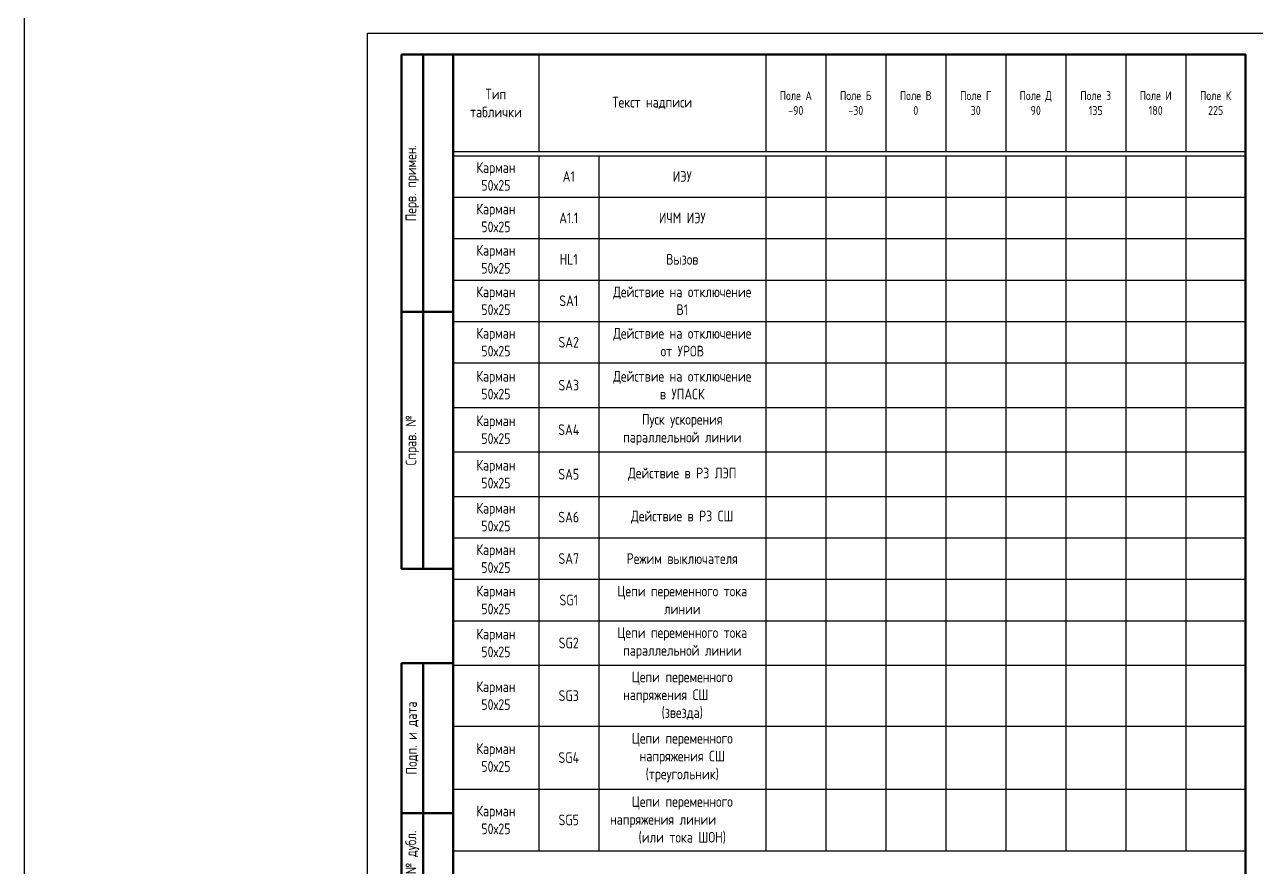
# Model space of a CAD drawing. Header units: millimetres. Extents: x -920 to 3495, y -90 to 589.
# Drawn here: x -920 to -632.5, y 102.3 to 299 of the extents above; entities that cross this region are included whole.
import ezdxf

# ---------------------------------------------------------------- set-up
doc = ezdxf.new("R2010")
doc.units = ezdxf.units.MM
doc.styles.add('Gost_type_A', font='GOST_A.TTF')

# ---------------------------------------------------------------- blocks, each defined once
blk = doc.blocks.new('Штамп левый верхний')
at = {"lineweight": 50}
for points in [[(-12, 0), (-7, 0), (-7, -60), (-12, -60)], [(-7, 0), (0, 0), (0, -60), (-7, -60)], [(-12, -60), (-7, -60), (-7, -120), (-12, -120)], [(-7, -60), (0, -60), (0, -120), (-7, -120)]]:
    blk.add_lwpolyline(points, close=True, dxfattribs=at)
at = {"char_height": 2.5, "width": 60, "attachment_point": 5, "rotation": 90, "style": 'Gost_type_A'}
for s, insert in [('Перв. примен.', (-9.5, -30)), ('Справ. №', (-9.5, -90))]:
    blk.add_mtext(s, dxfattribs=dict(at, insert=insert))
blk = doc.blocks.new('Штамп левый нижний')
at = {"lineweight": 50}
for points in [[(-12, 145), (-7, 145), (-7, 110), (-12, 110)], [(-7, 145), (0, 145), (0, 110), (-7, 110)], [(-12, 110), (-7, 110), (-7, 85), (-12, 85)], [(-7, 110), (0, 110), (0, 85), (-7, 85)], [(-12, 85), (-7, 85), (-7, 60), (-12, 60)], [(-7, 85), (0, 85), (0, 60), (-7, 60)], [(-12, 60), (-7, 60), (-7, 25), (-12, 25)], [(-7, 60), (0, 60), (0, 25), (-7, 25)], [(-12, 25), (-7, 25), (-7, 0), (-12, 0)], [(-7, 25), (0, 25), (0, 0), (-7, 0)]]:
    blk.add_lwpolyline(points, close=True, dxfattribs=at)
at = {"char_height": 2.5, "attachment_point": 5, "rotation": 90, "style": 'Gost_type_A'}
for s, insert, width in [('Подп. и дата', (-9.5, 127.5), 35), ('Инв. № дубл.', (-9.5, 97.5), 25), ('Взам. инв. №', (-9.5, 72.5), 25), ('Подп. и дата', (-9.5, 42.5), 35), ('Инв. N подл.', (-9.5, 12.5), 25)]:
    blk.add_mtext(s, dxfattribs=dict(at, insert=insert, width=width))
blk = doc.blocks.new('Формат_А4')
blk.add_lwpolyline([(0, 297), (0, 0), (-210, 0), (-210, 297)], close=True)
at = {"lineweight": 50}
blk.add_lwpolyline([(-190, 292), (-5, 292), (-5, 5), (-190, 5)], close=True, dxfattribs=at)
blk = doc.blocks.new('*T24')
at = {"color": 0, "linetype": 'ByBlock', "lineweight": -2, "transparency": 16777216}
for p, q in [((0, 0), (185, 0)), ((0, 0), (0, -185.8)), ((20, 0), (20, -22.61)), ((73, 0), (73, -22.61)), ((87, 0), (87, -22.61)), ((101, 0), (101, -22.61)), ((115, 0), (115, -22.61)), ((129, 0), (129, -22.61)), ((143, 0), (143, -22.61)), ((157, 0), (157, -22.61)), ((171, 0), (171, -22.61)), ((185, 0), (185, -185.8)), ((0, -22.61), (185, -22.61)), ((0, -23.61), (185, -23.61)), ((20, -23.61), (20, -185.8)), ((34, -23.61), (34, -185.8)), ((73, -23.61), (73, -185.8)), ((87, -23.61), (87, -185.8)), ((101, -23.61), (101, -185.8)), ((115, -23.61), (115, -185.8)), ((129, -23.61), (129, -185.8)), ((143, -23.61), (143, -185.8)), ((157, -23.61), (157, -185.8)), ((171, -23.61), (171, -185.8)), ((0, -33.28), (185, -33.28)), ((0, -42.95), (185, -42.95)), ((0, -52.62), (185, -52.62)), ((0, -62.29), (185, -62.29)), ((0, -71.96), (185, -71.96)), ((0, -82.34), (185, -82.34)), ((0, -92.73), (185, -92.73)), ((0, -103.11), (185, -103.11)), ((0, -112.78), (185, -112.78)), ((0, -122.45), (185, -122.45)), ((0, -132.12), (185, -132.12)), ((0, -142.5), (185, -142.5)), ((0, -156.7), (185, -156.7)), ((0, -171.43), (185, -171.43)), ((0, -185.8), (185, -185.8))]:
    blk.add_line(p, q, dxfattribs=at)
at = {"color": 0, "transparency": 16777216, "char_height": 2.5, "attachment_point": 5, "style": 'Gost_type_A'}
for s, insert, width in [('Тип таблички', (10, -11.3), 17), ('{\\H0.83333x;\\C256;Поле А \\P-90}', (80, -11.3), 11), ('{\\H0.83333x;\\C256;Поле Б\\P-30}', (94, -11.3), 11), ('{\\H0.83333x;\\C256;Поле В\\P0}', (108, -11.3), 11), ('{\\H0.83333x;\\C256;Поле Г\\P30}', (122, -11.3), 11), ('{\\H0.83333x;\\C256;Поле Д\\P90}', (136, -11.3), 11), ('{\\H0.83333x;\\C256;Поле З\\P135}', (150, -11.3), 11), ('{\\H0.83333x;\\C256;Поле И\\P180}', (164, -11.3), 11), ('{\\H0.83333x;\\C256;Поле К\\P225}', (178, -11.3), 11), ('Текст надписи', (46.5, -11.3), 50), ('Карман\\P50х25', (10, -28.44), 17), ('A1', (27, -28.44), 11), ('ИЭУ', (53.5, -28.44), 36), ('Карман\\P50х25', (10, -38.11), 17), ('A1.1', (27, -38.11), 11), ('ИЧМ ИЭУ', (53.5, -38.11), 36), ('Карман\\P50х25', (10, -47.78), 17), ('HL1', (27, -47.78), 11), ('Вызов', (53.5, -47.78), 36), ('Карман\\P50х25', (10, -57.45), 17), ('Действие на отключение\\PВ1', (53.5, -57.45), 36), ('SA1', (27, -57.45), 11), ('Карман\\P50х25', (10, -67.12), 17), ('SA2', (27, -67.12), 11), ('Действие на отключение\\Pот УРОВ ', (53.5, -67.12), 36), ('Карман\\P50х25', (10, -77.15), 17), ('Действие на отключение\\Pв УПАСК', (53.5, -77.15), 36), ('SA3', (27, -77.15), 11), ('Карман\\P50х25', (10, -87.54), 17), ('Пуск ускорения параллельной линии', (53.5, -87.54), 36), ('SA4', (27, -87.54), 11), ('Карман\\P50х25', (10, -97.92), 17), ('SA5', (27, -97.92), 11), ('Действие в РЗ ЛЭП', (53.5, -97.92), 36), ('Карман\\P50х25', (10, -107.95), 17), ('SA6', (27, -107.95), 11), ('Действие в РЗ СШ', (53.5, -107.95), 36), ('Карман\\P50х25', (10, -117.62), 17), ('SA7', (27, -117.62), 11), ('Режим выключателя', (53.5, -117.62), 36), ('Карман\\P50х25', (10, -127.29), 17), ('SG1', (27, -127.29), 11), ('Цепи переменного тока \\Pлинии', (53.5, -127.29), 36), ('Карман\\P50х25', (10, -137.31), 17), ('Цепи переменного тока \\Pпараллельной линии', (53.5, -137.31), 36), ('SG2', (27, -137.31), 11), ('Карман\\P50х25', (10, -149.6), 17), ('{\\C256;Цепи переменного \\Pнапряжения СШ       (звезда)}', (53.5, -149.6), 36), ('SG3', (27, -149.6), 11), ('Карман\\P50х25', (10, -164.06), 17), ('{\\C256;Цепи переменного \\Pнапряжения СШ (треугольник)}', (53.5, -164.06), 36), ('SG4', (27, -164.06), 11), ('Карман\\P50х25', (10, -178.61), 17), ('{\\C256;Цепи переменного напряжения линии        (или тока ШОН)}', (53.5, -178.61), 36), ('SG5', (27, -178.61), 11)]:
    blk.add_mtext(s, dxfattribs=dict(at, insert=insert, width=width))

msp = doc.modelspace()

# ---------------------------------------------------------------- linework, layer by layer
at = {"color": 94, "lineweight": 30}
msp.add_lwpolyline([(-920, 586), (3495, 589), (3495, -87), (-920, -90)], close=True, dxfattribs=at)

# ---------------------------------------------------------------- block references
at = {"color": 1}
for name, p in [('Формат_А4', (-630, 0)), ('Штамп левый верхний', (-820, 292)), ('Штамп левый нижний', (-820, 5))]:
    msp.add_blockref(name, p, dxfattribs=at)
msp.add_blockref('*T24', (-820, 292))

doc.saveas('drawing.dxf')
